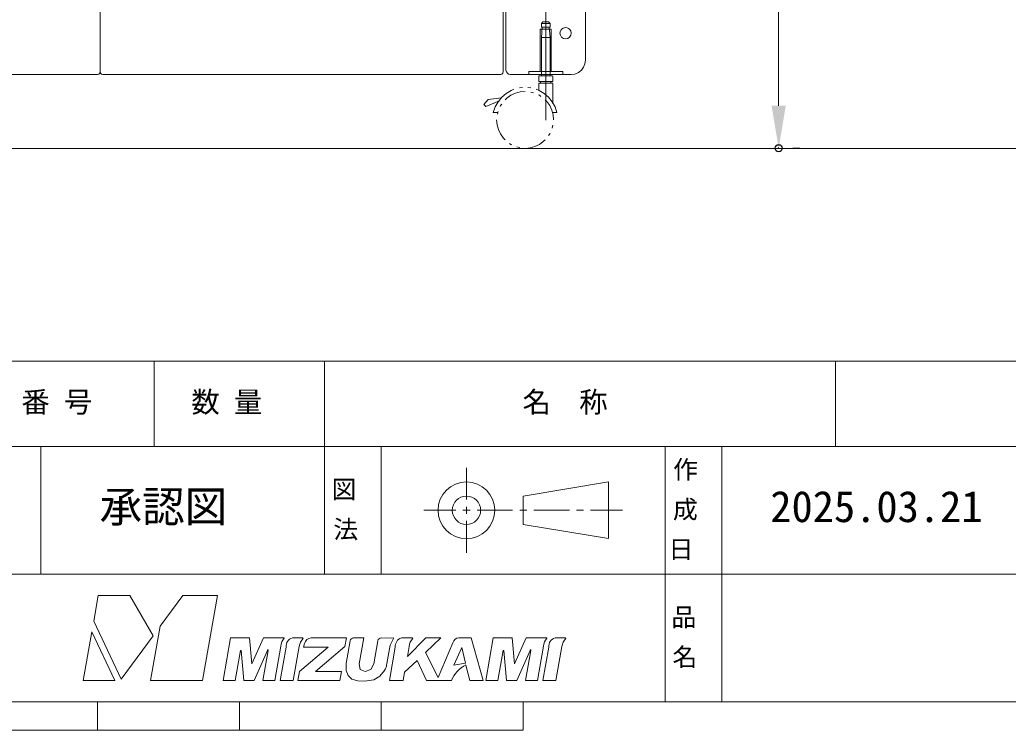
# Model space of a CAD drawing. Units: millimetres on the paper. Extents: x -203 to 203, y -143 to 143.
# Drawn here: x 14.5 to 84.2, y -140 to -89.9 of the extents above; entities that cross this region are included whole.
import ezdxf
from ezdxf.enums import TextEntityAlignment as Align

# ---------------------------------------------------------------- set-up
doc = ezdxf.new("R2010")
doc.units = ezdxf.units.MM
doc.header["$PDMODE"] = 32
doc.header["$PDSIZE"] = 0.5
for name, color, linetype, lineweight in [('0-1_DIMENSION_LINES$02_DIMENSI', 7, 'Continuous', 20), ('0-3_DIMENSION_LINES$03_LINES', 7, 'Continuous', 18), ('0-4_WAKU_INVISIBLE', 7, 'Continuous', 18), ('0-5_図面_FORMAT$03_TEXT', 7, 'Continuous', 18), ('0-6_図面_FORMAT$01_WAKU$OUT_LINE', 6, 'Continuous', 18), ('0-7_図面_FORMAT$01_WAKU$SUB_LINE', 7, 'Continuous', 18), ('0-8_図面_FORMAT$02_LOGO$01_MZ_LO', 7, 'Continuous', 18)]:
    doc.layers.add(name, color=color, linetype=linetype, lineweight=lineweight)
doc.layers.add('0-2_DEFPOINTS', color=7, linetype='Continuous')
doc.styles.add('ＭＳ ゴシック', font='')
doc.styles.get('ＭＳ ゴシック').set_extended_font_data('MS Gothic')

# ---------------------------------------------------------------- blocks, each defined once
blk = doc.blocks.new('D1')
at = {"layer": '0-1_DIMENSION_LINES$02_DIMENSI'}
for p, q in [((1908, 894.009), (1908, 976.7)), ((1909.5, 891.009), (1909, 891.009))]:
    blk.add_line(p, q, dxfattribs=at)
blk.add_solid([(1907.5, 894.009), (1908.5, 894.009), (1908, 891.009)], dxfattribs=at)
at = {"layer": '0-2_DEFPOINTS'}
blk.add_point((1908, 891.009), dxfattribs=at)
blk = doc.blocks.new('X21')
at = {"layer": '0-5_図面_FORMAT$03_TEXT', "style": 'ＭＳ ゴシック'}
for s, p in [('作', (1900.567, 867.348)), ('成', (1900.549, 864.537)), ('日', (1900.238, 861.726))]:
    blk.add_text(s, height=1.283, dxfattribs=at).set_placement(p, align=Align.BOTTOM_LEFT)
blk = doc.blocks.new('X22')
at = {"layer": '0-5_図面_FORMAT$03_TEXT', "style": 'ＭＳ ゴシック'}
for s, p in [('図', (1876.502, 865.943)), ('法', (1876.618, 863.132))]:
    blk.add_text(s, height=1.283, dxfattribs=at).set_placement(p, align=Align.BOTTOM_LEFT)
blk = doc.blocks.new('X24')
at = {"layer": '0-5_図面_FORMAT$03_TEXT', "style": 'ＭＳ ゴシック'}
for s, p in [('品', (1900.443, 856.943)), ('名', (1900.514, 854.132))]:
    blk.add_text(s, height=1.283, dxfattribs=at).set_placement(p, align=Align.BOTTOM_LEFT)

msp = doc.modelspace()

# ---------------------------------------------------------------- linework, layer by layer
at = {"layer": '0-3_DIMENSION_LINES$03_LINES'}
for p, q in [((20.184, -12.101), (20.184, -93.59)), ((20.184, -12.101), (20.184, -93.59)), ((20.184, -12.101), (20.184, -93.59)), ((48.594, -93.59), (48.594, -12.101)), ((48.78, -93.488), (48.78, -11.864)), ((54.384, -92.794), (54.384, -11.864)), ((51.582, -88), (51.582, -97)), ((51.278, -90.196), (51.379, -90.094)), ((51.278, -90.196), (51.278, -90.45)), ((51.887, -90.196), (51.278, -90.196)), ((51.328, -90.45), (51.278, -91.195)), ((51.887, -90.45), (51.278, -90.45)), ((51.379, -90.094), (51.786, -90.094)), ((51.786, -90.094), (51.887, -90.196)), ((51.887, -91.195), (51.836, -90.45)), ((51.887, -90.196), (51.887, -90.45)), ((51.184, -90.593), (51.184, -93.59)), ((51.98, -90.593), (51.184, -90.593)), ((51.887, -91.195), (51.278, -91.195)), ((51.278, -93.87), (51.278, -91.195)), ((51.887, -91.195), (51.887, -93.87)), ((51.98, -90.593), (51.98, -93.59)), ((52.624, -90.728), (52.59, -90.881)), ((52.624, -90.728), (52.59, -90.881)), ((52.624, -90.728), (52.59, -90.881)), ((52.59, -90.881), (52.624, -91.033)), ((52.59, -90.881), (52.624, -91.033)), ((52.59, -90.881), (52.624, -91.033)), ((52.624, -91.033), (52.708, -91.169)), ((52.624, -91.033), (52.708, -91.169)), ((52.624, -91.033), (52.708, -91.169)), ((52.708, -91.169), (52.827, -91.253)), ((52.708, -91.169), (52.827, -91.253)), ((52.708, -91.169), (52.827, -91.253)), ((53.148, -91.253), (53.267, -91.169)), ((53.148, -91.253), (53.267, -91.169)), ((53.148, -91.253), (53.267, -91.169)), ((53.352, -90.728), (53.267, -90.61)), ((53.352, -90.728), (53.267, -90.61)), ((53.352, -90.728), (53.267, -90.61)), ((53.267, -91.169), (53.352, -91.033)), ((53.267, -91.169), (53.352, -91.033)), ((53.267, -91.169), (53.352, -91.033)), ((53.385, -90.881), (53.352, -90.728)), ((53.385, -90.881), (53.352, -90.728)), ((53.385, -90.881), (53.352, -90.728)), ((53.352, -91.033), (53.385, -90.881)), ((53.352, -91.033), (53.385, -90.881)), ((53.352, -91.033), (53.385, -90.881)), ((52.827, -91.253), (52.996, -91.287)), ((52.827, -91.253), (52.996, -91.287)), ((52.827, -91.253), (52.996, -91.287)), ((52.996, -91.287), (53.148, -91.253)), ((52.996, -91.287), (53.148, -91.253)), ((52.996, -91.287), (53.148, -91.253)), ((54.097, -93.488), (54.249, -93.285)), ((54.249, -93.285), (54.351, -93.048)), ((54.351, -93.048), (54.384, -92.794)), ((-8.006, -93.793), (19.998, -93.793)), ((19.998, -93.793), (20.099, -93.759)), ((20.099, -93.759), (20.167, -93.691)), ((20.167, -93.691), (20.184, -93.59)), ((20.184, -93.59), (20.218, -93.691)), ((20.218, -93.691), (20.285, -93.759)), ((20.285, -93.759), (20.387, -93.793)), ((20.387, -93.793), (48.391, -93.793)), ((48.391, -93.793), (48.492, -93.759)), ((48.492, -93.759), (48.56, -93.691)), ((48.56, -93.691), (48.594, -93.59)), ((48.78, -93.488), (48.814, -93.607)), ((48.814, -93.607), (48.882, -93.691)), ((48.882, -93.691), (48.966, -93.759)), ((48.966, -93.759), (49.085, -93.793)), ((53.385, -93.793), (49.085, -93.793)), ((50.389, -93.59), (50.389, -93.793)), ((50.389, -93.59), (52.793, -93.59)), ((50.389, -93.793), (52.793, -93.793)), ((51.091, -93.938), (51.091, -93.887)), ((51.091, -93.887), (52.073, -93.887)), ((51.091, -94.293), (51.091, -93.938)), ((51.261, -93.887), (51.278, -93.887)), ((51.278, -93.887), (51.278, -93.87)), ((51.887, -93.87), (51.887, -93.887)), ((51.887, -93.887), (51.904, -93.887)), ((52.09, -93.938), (52.073, -93.887)), ((52.09, -93.938), (52.09, -94.293)), ((52.793, -93.59), (52.793, -93.793)), ((53.385, -93.793), (53.639, -93.759)), ((53.639, -93.759), (53.893, -93.657)), ((53.893, -93.657), (54.097, -93.488)), ((49.94, -94.7), (49.737, -94.733)), ((50.533, -94.733), (50.329, -94.7)), ((52.09, -94.293), (51.091, -94.293)), ((51.091, -94.293), (52.09, -94.293)), ((51.091, -94.395), (52.09, -94.395)), ((51.091, -94.92), (51.091, -94.395)), ((51.227, -94.293), (51.227, -94.395)), ((51.955, -94.293), (51.955, -94.395)), ((52.09, -95.851), (52.09, -94.395)), ((48.484, -95.394), (48.23, -95.715)), ((48.789, -95.123), (48.484, -95.394)), ((49.144, -94.92), (48.789, -95.123)), ((49.127, -95.258), (48.856, -95.461)), ((49.449, -95.106), (49.127, -95.258)), ((49.347, -94.835), (49.144, -94.92)), ((49.788, -95.021), (49.449, -95.106)), ((50.143, -94.987), (49.788, -95.021)), ((50.719, -95.089), (50.533, -95.038)), ((51.125, -94.92), (50.922, -94.835)), ((51.142, -95.258), (51.074, -95.224)), ((51.481, -95.123), (51.125, -94.92)), ((51.244, -95.343), (51.142, -95.258)), ((51.786, -95.394), (51.481, -95.123)), ((52.039, -95.715), (51.786, -95.394)), ((47.214, -95.902), (47.536, -95.546)), ((47.367, -96.054), (47.214, -95.902)), ((47.367, -96.054), (48.332, -95.648)), ((48.467, -95.428), (47.536, -95.546)), ((48.027, -96.071), (47.891, -96.46)), ((48.23, -95.715), (48.027, -96.071)), ((48.399, -95.986), (48.382, -96.054)), ((48.484, -95.885), (48.399, -95.986)), ((48.856, -95.461), (48.721, -95.58)), ((51.667, -95.698), (51.548, -95.58)), ((51.87, -95.986), (51.667, -95.698)), ((52.023, -96.308), (51.87, -95.986)), ((52.243, -96.071), (52.039, -95.715)), ((52.378, -96.46), (52.243, -96.071)), ((48.213, -96.46), (47.891, -96.46)), ((48.23, -96.41), (48.179, -96.596)), ((52.107, -96.647), (52.023, -96.308)), ((52.056, -96.46), (52.378, -96.46)), ((52.141, -96.985), (52.107, -96.647)), ((48.128, -96.985), (48.162, -97.341)), ((48.162, -97.341), (48.264, -97.679)), ((52.039, -97.578), (52.09, -97.375)), ((52.141, -96.985), (52.141, -96.968)), ((48.264, -97.679), (48.399, -97.984)), ((48.399, -97.984), (48.602, -98.272)), ((51.786, -98.103), (51.87, -97.984)), ((51.87, -97.984), (51.887, -97.933)), ((48.602, -98.272), (48.721, -98.407)), ((49.026, -98.644), (49.127, -98.729)), ((49.127, -98.729), (49.195, -98.746)), ((49.551, -98.898), (49.754, -98.949)), ((50.482, -98.966), (50.82, -98.865)), ((50.82, -98.865), (51.142, -98.729)), ((51.142, -98.729), (51.413, -98.526)), ((51.413, -98.526), (51.548, -98.407)), ((-184, -99), (191, -99)), ((50.143, -99), (50.482, -98.966))]:
    msp.add_line(p, q, dxfattribs=at)
msp.add_arc((52.985, -90.886), 0.394, 44.39198, 156.48297, dxfattribs=at)
msp.add_arc((52.985, -90.886), 0.394, 44.39198, 156.48297, dxfattribs=at)
msp.add_arc((52.985, -90.886), 0.394, 44.39198, 156.48297, dxfattribs=at)
at = {"layer": '0-4_WAKU_INVISIBLE'}
for p, q in [((-198, -114), (198, -114)), ((-198, -138), (198, -138))]:
    msp.add_line(p, q, dxfattribs=at)
at = {"layer": '0-5_図面_FORMAT$03_TEXT'}
for p, q in [((46, -123.75), (46, -121.5)), ((45.25, -124.5), (43, -124.5)), ((46.25, -124.5), (45.75, -124.5)), ((46, -124.75), (46, -124.25)), ((49.25, -124.5), (46.75, -124.5)), ((50.25, -124.5), (49.75, -124.5)), ((53.25, -124.5), (50.75, -124.5)), ((54.25, -124.5), (53.75, -124.5)), ((57, -124.5), (54.75, -124.5)), ((46, -127.5), (46, -125.25))]:
    msp.add_line(p, q, dxfattribs=at)
msp.add_lwpolyline([(56, -122.5), (50, -123.5), (50, -125.5), (56, -126.5)], close=True, dxfattribs=at)
for radius in [2, 1]:
    msp.add_circle((46, -124.5), radius, dxfattribs=at)
at = {"layer": '0-6_図面_FORMAT$01_WAKU$OUT_LINE'}
for p, q in [((198, -114), (-198, -114)), ((198, -120), (-78, -120)), ((20, -140), (20, -138)), ((30, -140), (30, -138)), ((40, -140), (40, -138)), ((50, -140), (50, -138)), ((-50, -140), (50, -140))]:
    msp.add_line(p, q, dxfattribs=at)
msp.add_lwpolyline([(-198, -138), (198, -138), (198, 138), (-198, 138)], close=True, dxfattribs=at)
at = {"layer": '0-7_図面_FORMAT$01_WAKU$SUB_LINE'}
for p, q in [((24, -114), (24, -120)), ((36, -129), (36, -114)), ((72, -114), (72, -120)), ((16, -129), (16, -120)), ((40, -120), (40, -129)), ((60, -138), (60, -120)), ((64, -138), (64, -120)), ((12, -129), (144, -129))]:
    msp.add_line(p, q, dxfattribs=at)
at = {"layer": '0-8_図面_FORMAT$02_LOGO$01_MZ_LO'}
for p, q in [((20.052, -130.5), (19.733, -132.307)), ((22.281, -130.5), (20.052, -130.5)), ((23.918, -133.353), (22.281, -130.5)), ((26.007, -130.5), (24.423, -132.664)), ((28.452, -130.5), (26.007, -130.5)), ((27.394, -136.5), (28.452, -130.5)), ((19.733, -132.307), (21.68, -136.412)), ((24.423, -132.664), (23.747, -136.5)), ((19.598, -133.076), (18.994, -136.5)), ((21.221, -136.5), (19.598, -133.076)), ((21.68, -136.412), (23.918, -133.353)), ((29.38, -133.5), (28.851, -136.5)), ((30.713, -133.5), (29.38, -133.5)), ((30.881, -135.325), (30.713, -133.5)), ((31.697, -133.5), (30.881, -135.325)), ((33.156, -133.5), (31.697, -133.5)), ((33.164, -133.522), (33.156, -133.5)), ((34.478, -133.5), (33.731, -133.5)), ((34.491, -133.528), (34.478, -133.5)), ((37.537, -133.5), (35.065, -133.5)), ((37.431, -134.099), (37.537, -133.5)), ((37.806, -133.692), (37.524, -135.289)), ((38.764, -133.5), (38.048, -133.5)), ((38.441, -135.331), (38.764, -133.5)), ((39.755, -133.696), (39.466, -135.331)), ((40.714, -133.507), (40.002, -133.5)), ((40.626, -134.001), (40.864, -133.542)), ((40.849, -133.5), (40.714, -133.507)), ((40.864, -133.542), (40.849, -133.5)), ((42.209, -133.5), (41.412, -133.5)), ((43.143, -133.5), (41.836, -134.805)), ((42.222, -133.528), (42.209, -133.5)), ((43.107, -134.53), (44.192, -133.5)), ((44.192, -133.5), (43.143, -133.5)), ((46.337, -133.5), (45.468, -133.5)), ((47.188, -136.5), (46.337, -133.5)), ((47.89, -133.5), (47.361, -136.5)), ((49.223, -133.5), (47.89, -133.5)), ((49.391, -135.325), (49.223, -133.5)), ((50.207, -133.5), (49.391, -135.325)), ((51.666, -133.5), (50.207, -133.5)), ((51.674, -133.522), (51.666, -133.5)), ((52.988, -133.5), (52.241, -133.5)), ((53.001, -133.528), (52.988, -133.5)), ((29.708, -136.5), (30.085, -134.372)), ((30.085, -134.372), (30.121, -134.372)), ((30.121, -134.372), (30.313, -136.5)), ((31.031, -136.5), (31.977, -134.372)), ((32.019, -134.372), (31.642, -136.5)), ((32.493, -136.5), (32.919, -134.081)), ((33.299, -134.137), (32.883, -136.5)), ((33.799, -136.5), (34.222, -134.095)), ((36.248, -134.138), (34.235, -135.872)), ((34.592, -133.9), (34.52, -134.136)), ((34.52, -134.136), (36.248, -134.138)), ((35.358, -135.851), (37.431, -134.099)), ((40.399, -135.289), (40.626, -134.001)), ((40.987, -134.137), (40.572, -136.5)), ((41.836, -134.805), (41.959, -134.095)), ((45.049, -133.832), (43.995, -136.289)), ((45.11, -135.417), (45.68, -134.166)), ((45.68, -134.166), (45.934, -135.28)), ((48.218, -136.5), (48.595, -134.372)), ((48.595, -134.372), (48.631, -134.372)), ((48.631, -134.372), (48.823, -136.5)), ((49.541, -136.5), (50.487, -134.372)), ((50.529, -134.372), (50.152, -136.5)), ((51.003, -136.5), (51.429, -134.081)), ((51.809, -134.137), (51.393, -136.5)), ((52.309, -136.5), (52.732, -134.095)), ((41.644, -135.919), (42.528, -135.079)), ((42.528, -135.079), (43.184, -136.5)), ((43.995, -136.289), (43.107, -134.53)), ((37.524, -135.289), (37.521, -135.794)), ((37.521, -135.794), (37.657, -136.139)), ((38.51, -135.713), (38.441, -135.331)), ((38.863, -135.851), (38.51, -135.713)), ((39.262, -135.715), (38.863, -135.851)), ((39.466, -135.331), (39.262, -135.715)), ((39.895, -136.201), (40.227, -135.789)), ((40.233, -135.778), (40.29, -135.668)), ((45.934, -135.28), (45.11, -135.417)), ((45.965, -135.404), (46.245, -136.5)), ((18.994, -136.5), (21.221, -136.5)), ((23.747, -136.5), (27.394, -136.5)), ((28.851, -136.5), (29.708, -136.5)), ((30.313, -136.5), (31.031, -136.5)), ((31.642, -136.5), (32.493, -136.5)), ((32.883, -136.5), (33.799, -136.5)), ((34.235, -135.872), (34.125, -136.5)), ((34.125, -136.5), (37.07, -136.5)), ((37.184, -135.854), (35.358, -135.851)), ((37.07, -136.5), (37.184, -135.854)), ((37.657, -136.139), (37.93, -136.397)), ((37.93, -136.397), (38.341, -136.518)), ((38.341, -136.518), (38.813, -136.549)), ((38.813, -136.549), (39.48, -136.449)), ((39.48, -136.449), (39.895, -136.201)), ((40.572, -136.5), (41.537, -136.5)), ((41.537, -136.5), (41.538, -136.5)), ((41.538, -136.5), (41.544, -136.5)), ((41.544, -136.5), (41.644, -135.919)), ((43.184, -136.5), (44.946, -136.5)), ((46.245, -136.5), (47.188, -136.5)), ((47.361, -136.5), (48.218, -136.5)), ((48.823, -136.5), (49.541, -136.5)), ((50.152, -136.5), (51.003, -136.5)), ((51.393, -136.5), (52.309, -136.5))]:
    msp.add_line(p, q, dxfattribs=at)
msp.add_lwpolyline([(40.374, -135.424), (40.397, -135.301), (40.397, -135.301)], dxfattribs=at)
for centre, radius, start, end in [((33.774, -134.123), 0.856, 135.436, 177.18162), ((33.898, -134.078), 0.602, 106.10853, 185.61083), ((35.205, -134.213), 0.99, 136.18472, 173.12017), ((35.074, -133.99), 0.49, 91.03463, 169.38909), ((38.043, -133.742), 0.242, 88.80192, 167.99496), ((39.997, -133.747), 0.247, 88.77298, 167.99431), ((41.581, -134.073), 0.597, 106.38228, 186.12371), ((42.933, -134.202), 0.98, 136.54508, 173.70767), ((45.459, -133.92), 0.42, 88.83548, 167.9571), ((52.284, -134.123), 0.856, 135.436, 177.18162), ((52.408, -134.078), 0.602, 106.10853, 185.61083), ((53.715, -134.213), 0.99, 136.18472, 173.12017), ((31.998, -134.363), 0.0228, 337.38667, 202.61333), ((50.508, -134.363), 0.0228, 337.38667, 202.61333), ((38.92, -135.098), 1.479, 332.15939, 332.65034), ((39.51, -135.264), 0.878, 332.65034, 349.54143), ((38.551, -134.961), 1.876, 349.54143, 349.93236), ((46.839, -137.238), 2.032, 115.4544, 158.69079)]:
    msp.add_arc(centre, radius, start, end, dxfattribs=at)

# ---------------------------------------------------------------- block references
at = {"layer": '0-1_DIMENSION_LINES$02_DIMENSI'}
msp.add_blockref('D1', (-1840, -990), dxfattribs=at)
at = {"layer": '0-5_図面_FORMAT$03_TEXT'}
for name in ['X21', 'X22', 'X24']:
    msp.add_blockref(name, (-1840, -990), dxfattribs=at)

# ---------------------------------------------------------------- texts
at = {"layer": '0-5_図面_FORMAT$03_TEXT', "style": 'ＭＳ ゴシック'}
for s, height, p in [('番 号', 1.466, (14.635, -118.047)), ('数 量', 1.466, (26.615, -118.047)), ('名\u3000称', 1.466, (49.95, -118.047)), ('承認図', 2.199, (20.145, -126.002)), ('2025.03.21', 2.199, (67.409, -125.994))]:
    msp.add_text(s, height=height, dxfattribs=at).set_placement(p, align=Align.BOTTOM_LEFT)

doc.saveas('drawing.dxf')
